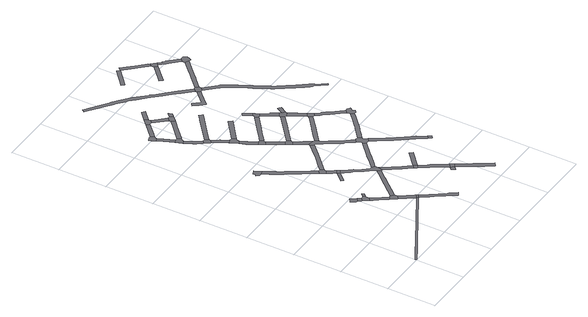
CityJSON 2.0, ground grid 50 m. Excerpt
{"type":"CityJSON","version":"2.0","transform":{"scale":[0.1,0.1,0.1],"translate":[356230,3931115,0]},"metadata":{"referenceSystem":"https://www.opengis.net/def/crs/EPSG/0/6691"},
"CityObjects":{
"road1":{"type":"Road","attributes":{"RoadStructureAttribute.sectionType":"1"},"geometry":[{"type":"MultiSurface","lod":"1","boundaries":[[[0,1,2,3,4,5,6,7,8,9,10,11,12,13,14,15,16,17,18,19,20,21,22,23,24,25,26,27,28,29]]]}]},
"road2":{"type":"Road","geometry":[{"type":"MultiSurface","lod":"1","boundaries":[[[30,31,32,33,34,35]]]}]},
"road3":{"type":"Road","attributes":{"RoadStructureAttribute.sectionType":"1"},"geometry":[{"type":"MultiSurface","lod":"1","boundaries":[[[33,32,36,37]]]}]},
"road4":{"type":"Road","geometry":[{"type":"MultiSurface","lod":"1","boundaries":[[[36,38,39,40,41,42,37]]]}]},
"road5":{"type":"Road","attributes":{"RoadStructureAttribute.sectionType":"1"},"geometry":[{"type":"MultiSurface","lod":"1","boundaries":[[[43,44,45,46,47,48,49,39,38]]]}]},
"road6":{"type":"Road","geometry":[{"type":"MultiSurface","lod":"1","boundaries":[[[50,51,42,41]]]}]},
"road7":{"type":"Road","geometry":[{"type":"MultiSurface","lod":"1","boundaries":[[[48,47,52,53,54,55,56]]]}]},
"road8":{"type":"Road","attributes":{"RoadStructureAttribute.sectionType":"1"},"geometry":[{"type":"MultiSurface","lod":"1","boundaries":[[[0,57,58,59,54,53]]]}]},
"road9":{"type":"Road","geometry":[{"type":"MultiSurface","lod":"1","boundaries":[[[60,61,62,63,64,65,66,67,68,69]]]}]},
"road10":{"type":"Road","geometry":[{"type":"MultiSurface","lod":"1","boundaries":[[[57,0,29,70]]]}]},
"road11":{"type":"Road","attributes":{"RoadStructureAttribute.sectionType":"1"},"geometry":[{"type":"MultiSurface","lod":"1","boundaries":[[[71,72,73,74,75,76,77,78,79,62,61,80,81,82,83,84,85,86,87,88,89,90]]]}]},
"road12":{"type":"Road","attributes":{"RoadStructureAttribute.sectionType":"1"},"geometry":[{"type":"MultiSurface","lod":"1","boundaries":[[[91,92,93,94,95,96,97,98,99,100,101,102,70,29]]]}]},
"road13":{"type":"Road","attributes":{"RoadStructureAttribute.sectionType":"1"},"geometry":[{"type":"MultiSurface","lod":"1","boundaries":[[[55,103,104,105,106,107,108,109,110,111,56]]]}]},
"road14":{"type":"Road","geometry":[{"type":"MultiSurface","lod":"1","boundaries":[[[89,112,113,114,115,116,117,118,90]]]}]},
"road15":{"type":"Road","attributes":{"RoadStructureAttribute.sectionType":"1"},"geometry":[{"type":"MultiSurface","lod":"1","boundaries":[[[119,120,121,122,115,114]]]}]},
"road16":{"type":"Road","geometry":[{"type":"MultiSurface","lod":"1","boundaries":[[[121,120,123,124,125]]]}]},
"road17":{"type":"Road","geometry":[{"type":"MultiSurface","lod":"1","boundaries":[[[124,123,126,127,124,128,129,130,131,132,133,134,135,108,107,136,137,138,139,140,141,142,143,144,145,146,147,125]]]}]},
"road18":{"type":"Road","geometry":[{"type":"MultiSurface","lod":"1","boundaries":[[[148,149,150,151,152,153,154,155]]]}]},
"road19":{"type":"Road","attributes":{"RoadStructureAttribute.sectionType":"1"},"geometry":[{"type":"MultiSurface","lod":"1","boundaries":[[[152,156,157,158,159,153]]]}]},
"road20":{"type":"Road","geometry":[{"type":"MultiSurface","lod":"1","boundaries":[[[158,157,160,161,162,163,164]]]}]},
"road21":{"type":"Road","attributes":{"RoadStructureAttribute.sectionType":"1"},"geometry":[{"type":"MultiSurface","lod":"1","boundaries":[[[165,166,167,161,160,168,169,170,171,172]]]}]},
"road22":{"type":"Road","geometry":[{"type":"MultiSurface","lod":"1","boundaries":[[[171,173,174,175,176,172]]]}]},
"road23":{"type":"Road","attributes":{"RoadStructureAttribute.sectionType":"1"},"geometry":[{"type":"MultiSurface","lod":"1","boundaries":[[[177,178,179,180,181,118,117,182,183,184,185]]]}]},
"road24":{"type":"Road","attributes":{"RoadStructureAttribute.sectionType":"1"},"geometry":[{"type":"MultiSurface","lod":"1","boundaries":[[[186,187,188,189,174,173,190,191,192]]]}]},
"road25":{"type":"Road","attributes":{"RoadStructureAttribute.sectionType":"1"},"geometry":[{"type":"MultiSurface","lod":"1","boundaries":[[[193,194,195,196,148,155]]]}]},
"road26":{"type":"Road","geometry":[{"type":"MultiSurface","lod":"1","boundaries":[[[136,197,198,199,200,201,202,203,137]]]}]},
"road27":{"type":"Road","geometry":[{"type":"MultiSurface","lod":"1","boundaries":[[[186,192,204,205,206,207,208]]]}]},
"road28":{"type":"Road","attributes":{"RoadStructureAttribute.sectionType":"1"},"geometry":[{"type":"MultiSurface","lod":"1","boundaries":[[[209,210,211,212,213,214,215,205,204,216,217,218,219,220,221,222]]]}]},
"road29":{"type":"Road","geometry":[{"type":"MultiSurface","lod":"1","boundaries":[[[200,199,223,224]]]}]},
"road30":{"type":"Road","attributes":{"RoadStructureAttribute.sectionType":"1"},"geometry":[{"type":"MultiSurface","lod":"1","boundaries":[[[163,225,226,227,228,229,230,231,232,164]]]}]},
"road31":{"type":"Road","geometry":[{"type":"MultiSurface","lod":"1","boundaries":[[[209,222,233,234,235,236,237]]]}]},
"road32":{"type":"Road","attributes":{"RoadStructureAttribute.sectionType":"1"},"geometry":[{"type":"MultiSurface","lod":"1","boundaries":[[[238,239,240,234,233,241,242,243,244]]]}]},
"road33":{"type":"Road","geometry":[{"type":"MultiSurface","lod":"1","boundaries":[[[245,195,194,246,247,248,249]]]}]},
"road34":{"type":"Road","attributes":{"RoadStructureAttribute.sectionType":"1"},"geometry":[{"type":"MultiSurface","lod":"1","boundaries":[[[223,250,251,252,253,254,255,256,257,258,224]]]}]},
"road35":{"type":"Road","geometry":[{"type":"MultiSurface","lod":"1","boundaries":[[[243,259,260,261,262,263,264,244]]]}]},
"road36":{"type":"Road","attributes":{"RoadStructureAttribute.sectionType":"1"},"geometry":[{"type":"MultiSurface","lod":"1","boundaries":[[[265,266,267,268,269,139,138,270,271,272,273,274]]]}]},
"road37":{"type":"Road","geometry":[{"type":"MultiSurface","lod":"1","boundaries":[[[275,276,277,278,279,262,261,280,281]]]}]},
"road38":{"type":"Road","attributes":{"RoadStructureAttribute.sectionType":"1"},"geometry":[{"type":"MultiSurface","lod":"1","boundaries":[[[282,283,284,285,286,287,288,289,176,175]]]}]},
"road39":{"type":"Road","geometry":[{"type":"MultiSurface","lod":"1","boundaries":[[[252,290,291,292,253]]]}]},
"road40":{"type":"Road","attributes":{"RoadStructureAttribute.sectionType":"1"},"geometry":[{"type":"MultiSurface","lod":"1","boundaries":[[[293,294,248,247,295]]]}]},
"road41":{"type":"Road","geometry":[{"type":"MultiSurface","lod":"1","boundaries":[[[296,297,298,299,200,224]]]}]},
"road42":{"type":"Road","attributes":{"RoadStructureAttribute.sectionType":"1"},"geometry":[{"type":"MultiSurface","lod":"1","boundaries":[[[207,300,301,302,303,208]]]}]},
"road43":{"type":"Road","attributes":{"RoadStructureAttribute.sectionType":"1"},"geometry":[{"type":"MultiSurface","lod":"1","boundaries":[[[304,305,306,307,308,292,291,290,309,310,291,311,312,313,314,315,316,317]]]}]},
"road44":{"type":"Road","geometry":[{"type":"MultiSurface","lod":"1","boundaries":[[[318,319,245,249]]]}]},
"road45":{"type":"Road","geometry":[{"type":"MultiSurface","lod":"1","boundaries":[[[229,228,320,321,293,295]]]}]},
"road46":{"type":"Road","attributes":{"RoadStructureAttribute.sectionType":"1"},"geometry":[{"type":"MultiSurface","lod":"1","boundaries":[[[322,323,324,325,326,327,328,329,330,331,332,333,334,335,336,275,281,177,185]]]}]},
"road47":{"type":"Road","geometry":[{"type":"MultiSurface","lod":"1","boundaries":[[[320,337,338,339,321]]]}]},
"road48":{"type":"Road","attributes":{"RoadStructureAttribute.sectionType":"1"},"geometry":[{"type":"MultiSurface","lod":"1","boundaries":[[[236,340,341,342,343,344,345,346,347,348,349,350,351,237]]]}]},
"road49":{"type":"Road","attributes":{"RoadStructureAttribute.sectionType":"1"},"geometry":[{"type":"MultiSurface","lod":"1","boundaries":[[[352,353,354,355,356,357,264,263]]]}]},
"road50":{"type":"Road","geometry":[{"type":"MultiSurface","lod":"1","boundaries":[[[358,359,360,361,362,363,364,365,330,329,366,367,368,265,274]]]}]},
"road51":{"type":"Road","attributes":{"RoadStructureAttribute.sectionType":"1"},"geometry":[{"type":"MultiSurface","lod":"1","boundaries":[[[335,369,370,371,372,373,374,375,376,377,378,336]]]}]},
"road52":{"type":"Road","attributes":{"RoadStructureAttribute.sectionType":"1"},"geometry":[{"type":"MultiSurface","lod":"1","boundaries":[[[379,380,381,382,383,384,385,386,387,388,389,390,391,392,393,394,395,396,397,398,399,400,401,402,403,404,405,406,407,408,409,410,411,412,413,414,415,416,417]]]}]},
"road53":{"type":"Road","attributes":{"RoadStructureAttribute.sectionType":"1"},"geometry":[{"type":"MultiSurface","lod":"1","boundaries":[[[358,418,419,420,421,422,423,424,425,426,427,428,429,430,431,432,433,434,435,359]]]}]},
"road54":{"type":"Road","geometry":[{"type":"MultiSurface","lod":"1","boundaries":[[[436,437,438,439,440]]]}]},
"road55":{"type":"Road","geometry":[{"type":"MultiSurface","lod":"1","boundaries":[[[439,441,346,345,442,443,444,445,446,440]]]}]},
"road56":{"type":"Road","attributes":{"RoadStructureAttribute.sectionType":"1"},"geometry":[{"type":"MultiSurface","lod":"1","boundaries":[[[447,448,449,450,451,444,443,452,453,454,455,456]]]}]},
"road57":{"type":"Road","attributes":{"RoadStructureAttribute.sectionType":"1"},"geometry":[{"type":"MultiSurface","lod":"1","boundaries":[[[457,458,459,460,461,462,365,364,463,464,465,466,467,468,469,470]]]}]},
"road58":{"type":"Road","geometry":[{"type":"MultiSurface","lod":"1","boundaries":[[[427,471,472,428]]]}]},
"road59":{"type":"Road","geometry":[{"type":"MultiSurface","lod":"1","boundaries":[[[355,354,473,474,475,476,447,456]]]}]},
"road60":{"type":"Road","attributes":{"RoadStructureAttribute.sectionType":"1"},"geometry":[{"type":"MultiSurface","lod":"1","boundaries":[[[477,478,479,480,481,482,483,484,485,486,487]]]}]},
"road61":{"type":"Road","attributes":{"RoadStructureAttribute.sectionType":"1"},"geometry":[{"type":"MultiSurface","lod":"1","boundaries":[[[488,489,490,491,492,474,473,493,494,495,496,497,498,499]]]}]},
"road62":{"type":"Road","geometry":[{"type":"MultiSurface","lod":"1","boundaries":[[[500,488,499,373,372,501,502]]]}]},
"road63":{"type":"Road","geometry":[{"type":"MultiSurface","lod":"1","boundaries":[[[475,503,504,505,506,476]]]}]},
"road64":{"type":"Road","attributes":{"RoadStructureAttribute.sectionType":"1"},"geometry":[{"type":"MultiSurface","lod":"1","boundaries":[[[507,508,509,510,511,512,502,501,513,514,515,516,517,518,519,520]]]}]},
"road65":{"type":"Road","attributes":{"RoadStructureAttribute.sectionType":"1"},"geometry":[{"type":"MultiSurface","lod":"1","boundaries":[[[521,522,523,524]]]}]},
"road66":{"type":"Road","geometry":[{"type":"MultiSurface","lod":"1","boundaries":[[[525,399,398,487,486,526,527,528]]]}]},
"road67":{"type":"Road","geometry":[{"type":"MultiSurface","lod":"1","boundaries":[[[469,529,530,531,532,533,534,535,507,520,536,537,470]]]}]},
"road68":{"type":"Road","attributes":{"RoadStructureAttribute.sectionType":"1"},"geometry":[{"type":"MultiSurface","lod":"1","boundaries":[[[538,539,540,541,542,543]]]}]},
"road69":{"type":"Road","attributes":{"RoadStructureAttribute.sectionType":"1"},"geometry":[{"type":"MultiSurface","lod":"1","boundaries":[[[544,545,546,547,548,549,550,551,552,553,554,555,524]]]}]},
"road70":{"type":"Road","attributes":{"RoadStructureAttribute.sectionType":"1"},"geometry":[{"type":"MultiSurface","lod":"1","boundaries":[[[556,557,558,559,560,561,562,563,564,565,566,567,568,569,570,571,572,573,574,575,576,577,578,579,527,526,580,581,582,583,584,585,586,587,588,589,590,591,592,593,594,595,596,597,598,599,600,601,602,603,604,605]]]}]},
"road71":{"type":"Road","attributes":{"RoadStructureAttribute.sectionType":"1"},"geometry":[{"type":"MultiSurface","lod":"1","boundaries":[[[606,607,608,609,610,611,612,613,614,615,616,525,528]]]}]},
"road72":{"type":"Road","geometry":[{"type":"MultiSurface","lod":"1","boundaries":[[[542,617,618,548,547,543]]]}]},
"road73":{"type":"Road","attributes":{"RoadStructureAttribute.sectionType":"1"},"geometry":[{"type":"MultiSurface","lod":"1","boundaries":[[[619,620,621,622,618,617,623,624,625,626]]]}]},
"road74":{"type":"Road","geometry":[{"type":"MultiSurface","lod":"1","boundaries":[[[627,628,626,625,612,611,629,630]]]}]}
},
"vertices":[
[818,490,0],[739,444,0],[663,399,0],[654,396,0],[638,386,0],[611,370,0],[576,349,0],[563,342,0],[465,284,0],[464,283,0],[316,197,0],[213,137,0],[141,97,0],[7,20,0],[18,2,0],[156,83,0],[200,109,0],[223,122,0],[323,180,0],[474,268,0],[479,271,0],[582,332,0],[588,336,0],[624,357,0],[650,372,0],[668,382,0],[671,383,0],[673,384,0],[743,425,0],[831,476,0],
[453,978,0],[484,926,0],[494,924,0],[528,948,0],[489,1003,0],[463,984,0],
[518,890,0],[552,915,0],
[559,834,0],[592,858,0],[589,892,0],[599,902,0],[583,919,0],
[564,828,0],[579,811,0],[584,805,0],[646,722,0],[671,687,0],[701,710,0],[663,762,0],
[623,926,0],[609,948,0],
[685,668,0],[716,627,0],[748,651,0],[748,682,0],[721,709,0],
[850,513,0],[844,521,0],[843,523,0],
[373,1889,0],[394,1888,0],[434,1902,0],[431,1909,0],[429,1911,0],[424,1923,0],[400,1972,0],[362,1954,0],[363,1933,0],[346,1916,0],
[861,498,0],
[704,1470,0],[668,1524,0],[620,1595,0],[615,1603,0],[539,1721,0],[537,1725,0],[512,1763,0],[497,1791,0],[468,1842,0],[431,1822,0],[433,1818,0],[476,1746,0],[503,1704,0],[518,1681,0],[562,1614,0],[567,1607,0],[589,1573,0],[645,1486,0],[675,1440,0],[707,1465,0],
[835,471,0],[893,392,0],[917,360,0],[979,274,0],[1045,182,0],[1080,203,0],[1030,271,0],[1024,278,0],[1020,283,0],[923,415,0],[920,419,0],[879,475,0],
[910,868,0],[925,886,0],[928,890,0],[927,891,0],[1001,975,0],[980,1007,0],[926,945,0],[924,943,0],[900,915,0],
[690,1416,0],[695,1409,0],[709,1388,0],[741,1408,0],[744,1427,0],[753,1435,0],[727,1462,0],
[743,1335,0],[762,1306,0],[795,1328,0],[784,1343,0],
[757,1299,0],[779,1280,0],[812,1302,0],
[679,1209,0],[701,1189,0],[800,1247,0],[839,1202,0],[847,1193,0],[852,1186,0],[911,1112,0],[918,1103,0],[948,1067,0],[980,1028,0],[1021,974,0],[1028,1028,0],[1031,1058,0],[996,1078,0],[975,1079,0],[955,1104,0],[928,1137,0],[886,1189,0],[881,1195,0],[889,1201,0],[830,1274,0],[828,1277,0],
[356,3045,0],[337,3049,0],[300,3032,0],[313,3005,0],[329,2967,0],[365,2983,0],[369,3002,0],[384,3016,0],
[356,2906,0],[399,2805,0],[435,2821,0],[390,2925,0],
[428,2739,0],[462,2753,0],[466,2773,0],[482,2787,0],[454,2817,0],
[498,2670,0],[494,2679,0],[483,2704,0],[465,2653,0],[479,2635,0],[486,2626,0],[522,2578,0],[551,2600,0],
[563,2523,0],[593,2545,0],[596,2565,0],[570,2598,0],
[998,1730,0],[948,1681,0],[911,1640,0],[863,1592,0],[760,1496,0],[784,1465,0],[920,1596,0],[955,1631,0],[1024,1699,0],
[683,2396,0],[648,2472,0],[645,2476,0],[641,2481,0],[617,2451,0],[617,2450,0],[648,2381,0],
[404,3035,0],[521,3145,0],[494,3175,0],[365,3053,0],
[1122,833,0],[1128,825,0],[1186,746,0],[1217,769,0],[1157,851,0],[1103,926,0],[1039,1013,0],
[685,2300,0],[719,2319,0],[726,2347,0],[738,2357,0],[710,2393,0],
[796,2160,0],[767,2209,0],[763,2220,0],[762,2222,0],[756,2238,0],[755,2240,0],[751,2250,0],[712,2238,0],[715,2232,0],[726,2207,0],[732,2195,0],[734,2190,0],[737,2184,0],[763,2141,0],
[1209,714,0],[1241,737,0],
[489,2794,0],[623,2919,0],[632,2928,0],[681,2974,0],[654,3003,0],[593,2946,0],[592,2945,0],[493,2853,0],
[798,2082,0],[831,2102,0],[835,2122,0],[842,2128,0],[818,2158,0],
[921,1958,0],[878,2025,0],[875,2030,0],[847,1999,0],[848,1996,0],[889,1932,0],[923,1953,0],
[546,3224,0],[531,3145,0],[541,3145,0],[570,3172,0],[571,3192,0],
[1276,623,0],[1362,491,0],[1375,472,0],[1409,494,0],[1394,517,0],[1389,523,0],[1360,568,0],[1310,643,0],[1297,661,0],
[897,1918,0],[918,1886,0],[925,1874,0],[960,1895,0],[964,1915,0],[944,1950,0],
[1269,1337,0],[1139,1214,0],[1134,1210,0],[1084,1162,0],[1059,1138,0],[1068,1094,0],[1084,1109,0],[1157,1179,0],[1165,1187,0],[1294,1310,0],
[1059,1739,0],[1034,1781,0],[1024,1797,0],[1018,1808,0],[1012,1816,0],[993,1765,0],[1002,1751,0],
[642,2602,0],[882,2795,0],[890,2802,0],[882,2812,0],[864,2835,0],[852,2826,0],[818,2798,0],[619,2638,0],
[1369,465,0],[1399,436,0],[1432,458,0],
[684,3051,0],[621,3118,0],[655,3023,0],
[1386,866,0],[1388,868,0],[1370,887,0],[1361,897,0],
[768,2380,0],[952,2522,0],[924,2559,0],[747,2423,0],
[1636,146,0],[1581,222,0],[1527,312,0],[1526,313,0],[1479,387,0],[1345,440,0],[1368,402,0],[1447,364,0],[1454,352,0],[1477,316,0],[1508,266,0],[1547,200,0],[1582,152,0],[1604,122,0],
[662,3279,0],[635,3308,0],
[731,3021,0],[704,3050,0],
[1044,1695,0],[1080,1640,0],[1130,1564,0],[1131,1561,0],[1163,1516,0],[1184,1484,0],[1190,1477,0],[1253,1395,0],[1286,1420,0],[1228,1489,0],[1193,1541,0],[1140,1618,0],[1096,1684,0],[1098,1697,0],[1080,1735,0],
[762,3050,0],[750,3081,0],[746,3090,0],
[876,2155,0],[911,2182,0],[946,2210,0],[1020,2267,0],[1069,2305,0],[1127,2352,0],[1102,2384,0],[1047,2341,0],[1014,2315,0],[929,2249,0],[863,2194,0],[854,2187,0],
[1108,2032,0],[1119,2041,0],[1251,2148,0],[1230,2183,0],[1095,2072,0],[1087,2066,0],
[1324,1307,0],[1357,1330,0],[1350,1340,0],[1341,1352,0],[1338,1356,0],[1333,1363,0],[1336,1383,0],[1314,1417,0],[1279,1360,0],[1278,1349,0],[1278,1345,0],
[1137,1730,0],[1248,1820,0],[1360,1911,0],[1382,1929,0],[1362,1964,0],[1337,1943,0],[1233,1857,0],[1226,1852,0],[1116,1763,0],[1114,1761,0],
[368,3759,0],[398,3737,0],[452,3698,0],[484,3674,0],[543,3628,0],[544,3627,0],[596,3590,0],[612,3578,0],[620,3571,0],[700,3509,0],[721,3493,0],[774,3441,0],[867,3350,0],[870,3348,0],[950,3265,0],[989,3224,0],[1031,3181,0],[1037,3175,0],[1068,3143,0],[1161,3048,0],[1187,3079,0],[1082,3186,0],[1081,3187,0],[1059,3209,0],[1017,3252,0],[917,3354,0],[895,3377,0],[891,3381,0],[780,3494,0],[771,3502,0],[764,3507,0],[752,3518,0],[683,3577,0],[633,3614,0],[631,3616,0],[620,3624,0],[608,3632,0],[512,3701,0],[390,3788,0],
[1420,1175,0],[1442,1138,0],[1456,1116,0],[1539,1006,0],[1543,1001,0],[1552,990,0],[1582,953,0],[1585,950,0],[1613,908,0],[1643,866,0],[1671,886,0],[1643,926,0],[1610,969,0],[1616,974,0],[1558,1049,0],[1549,1060,0],[1462,1183,0],[1453,1197,0],
[1090,2512,0],[1086,2507,0],[1066,2491,0],[1114,2411,0],[1143,2431,0],
[1113,2393,0],[1139,2356,0],[1144,2354,0],[1170,2371,0],[1150,2401,0],[1156,2411,0],
[1270,2225,0],[1266,2232,0],[1262,2237,0],[1227,2295,0],[1221,2291,0],[1192,2276,0],[1194,2274,0],[1217,2232,0],[1223,2223,0],[1235,2203,0],
[1530,1601,0],[1476,1550,0],[1459,1534,0],[1445,1523,0],[1435,1515,0],[1371,1462,0],[1398,1432,0],[1403,1437,0],[1467,1489,0],[1486,1504,0],[1517,1533,0],[1599,1610,0],[1623,1633,0],[1596,1662,0],
[1667,833,0],[1694,853,0],
[1272,2145,0],[1308,2163,0],[1319,2183,0],[1284,2202,0],
[1133,3003,0],[1045,2915,0],[1043,2917,0],[1013,2955,0],[988,2985,0],[957,2960,0],[999,2908,0],[1040,2859,0],[1154,2972,0],[1188,3005,0],[1160,3029,0],
[1396,2002,0],[1380,2030,0],[1356,2070,0],[1353,2075,0],[1356,2081,0],[1317,2069,0],[1319,2065,0],[1321,2063,0],[1323,2059,0],[1328,2051,0],[1363,1992,0],[1367,1985,0],
[1422,1960,0],[1404,1927,0],[1430,1948,0],
[1358,2252,0],[1335,2265,0],[1323,2271,0],[1315,2257,0],
[1620,1725,0],[1616,1730,0],[1526,1838,0],[1504,1866,0],[1474,1903,0],[1470,1899,0],[1419,1907,0],[1438,1883,0],[1443,1878,0],[1450,1869,0],[1478,1834,0],[1495,1813,0],[1584,1706,0],[1589,1700,0],
[1051,3823,0],[890,3678,0],[914,3651,0],[1077,3797,0],
[1207,3081,0],[1202,3005,0],[1233,3031,0],[1233,3052,0],
[1643,1631,0],[1667,1650,0],[1659,1659,0],[1656,1662,0],[1649,1671,0],[1672,1704,0],[1640,1726,0],[1601,1685,0],[1599,1665,0],
[1157,3442,0],[1124,3411,0],[1142,3393,0],[1152,3382,0],[1308,3533,0],[1280,3562,0],
[1153,3721,0],[1219,3654,0],[1268,3604,0],[1280,3592,0],[1301,3613,0],[1289,3625,0],[1296,3633,0],[1294,3635,0],[1232,3697,0],[1183,3747,0],[1181,3749,0],[1105,3826,0],
[1810,2169,0],[1817,2176,0],[1811,2185,0],[1808,2189,0],[1786,2218,0],[1780,2226,0],[1751,2263,0],[1742,2276,0],[1729,2293,0],[1715,2312,0],[1661,2387,0],[1614,2451,0],[1583,2496,0],[1583,2497,0],[1513,2627,0],[1506,2641,0],[1500,2652,0],[1443,2765,0],[1439,2772,0],[1431,2790,0],[1425,2795,0],[1358,2901,0],[1355,2906,0],[1346,2915,0],[1317,2888,0],[1321,2884,0],[1323,2881,0],[1377,2796,0],[1384,2785,0],[1394,2768,0],[1449,2664,0],[1449,2663,0],[1471,2622,0],[1548,2475,0],[1567,2447,0],[1580,2430,0],[1621,2372,0],[1630,2361,0],[1640,2345,0],[1642,2343,0],[1681,2289,0],[1718,2240,0],[1727,2227,0],[1728,2226,0],[1760,2185,0],[1774,2166,0],[1782,2174,0],[1790,2166,0],[1870,2057,0],[1883,2072,0],
[1327,3142,0],[1331,3146,0],[1380,3194,0],[1406,3220,0],[1409,3223,0],[1522,3335,0],[1486,3354,0],[1403,3273,0],[1351,3222,0],[1335,3206,0],[1317,3189,0],
[1324,3548,0],[1345,3569,0],
[1411,3518,0],[1410,3519,0],[1389,3539,0],[1381,3532,0],[1382,3490,0],[1399,3473,0],[1487,3385,0],[1515,3413,0],
[1568,3379,0],[1545,3413,0],[1544,3326,0],[1568,3359,0]
]}
